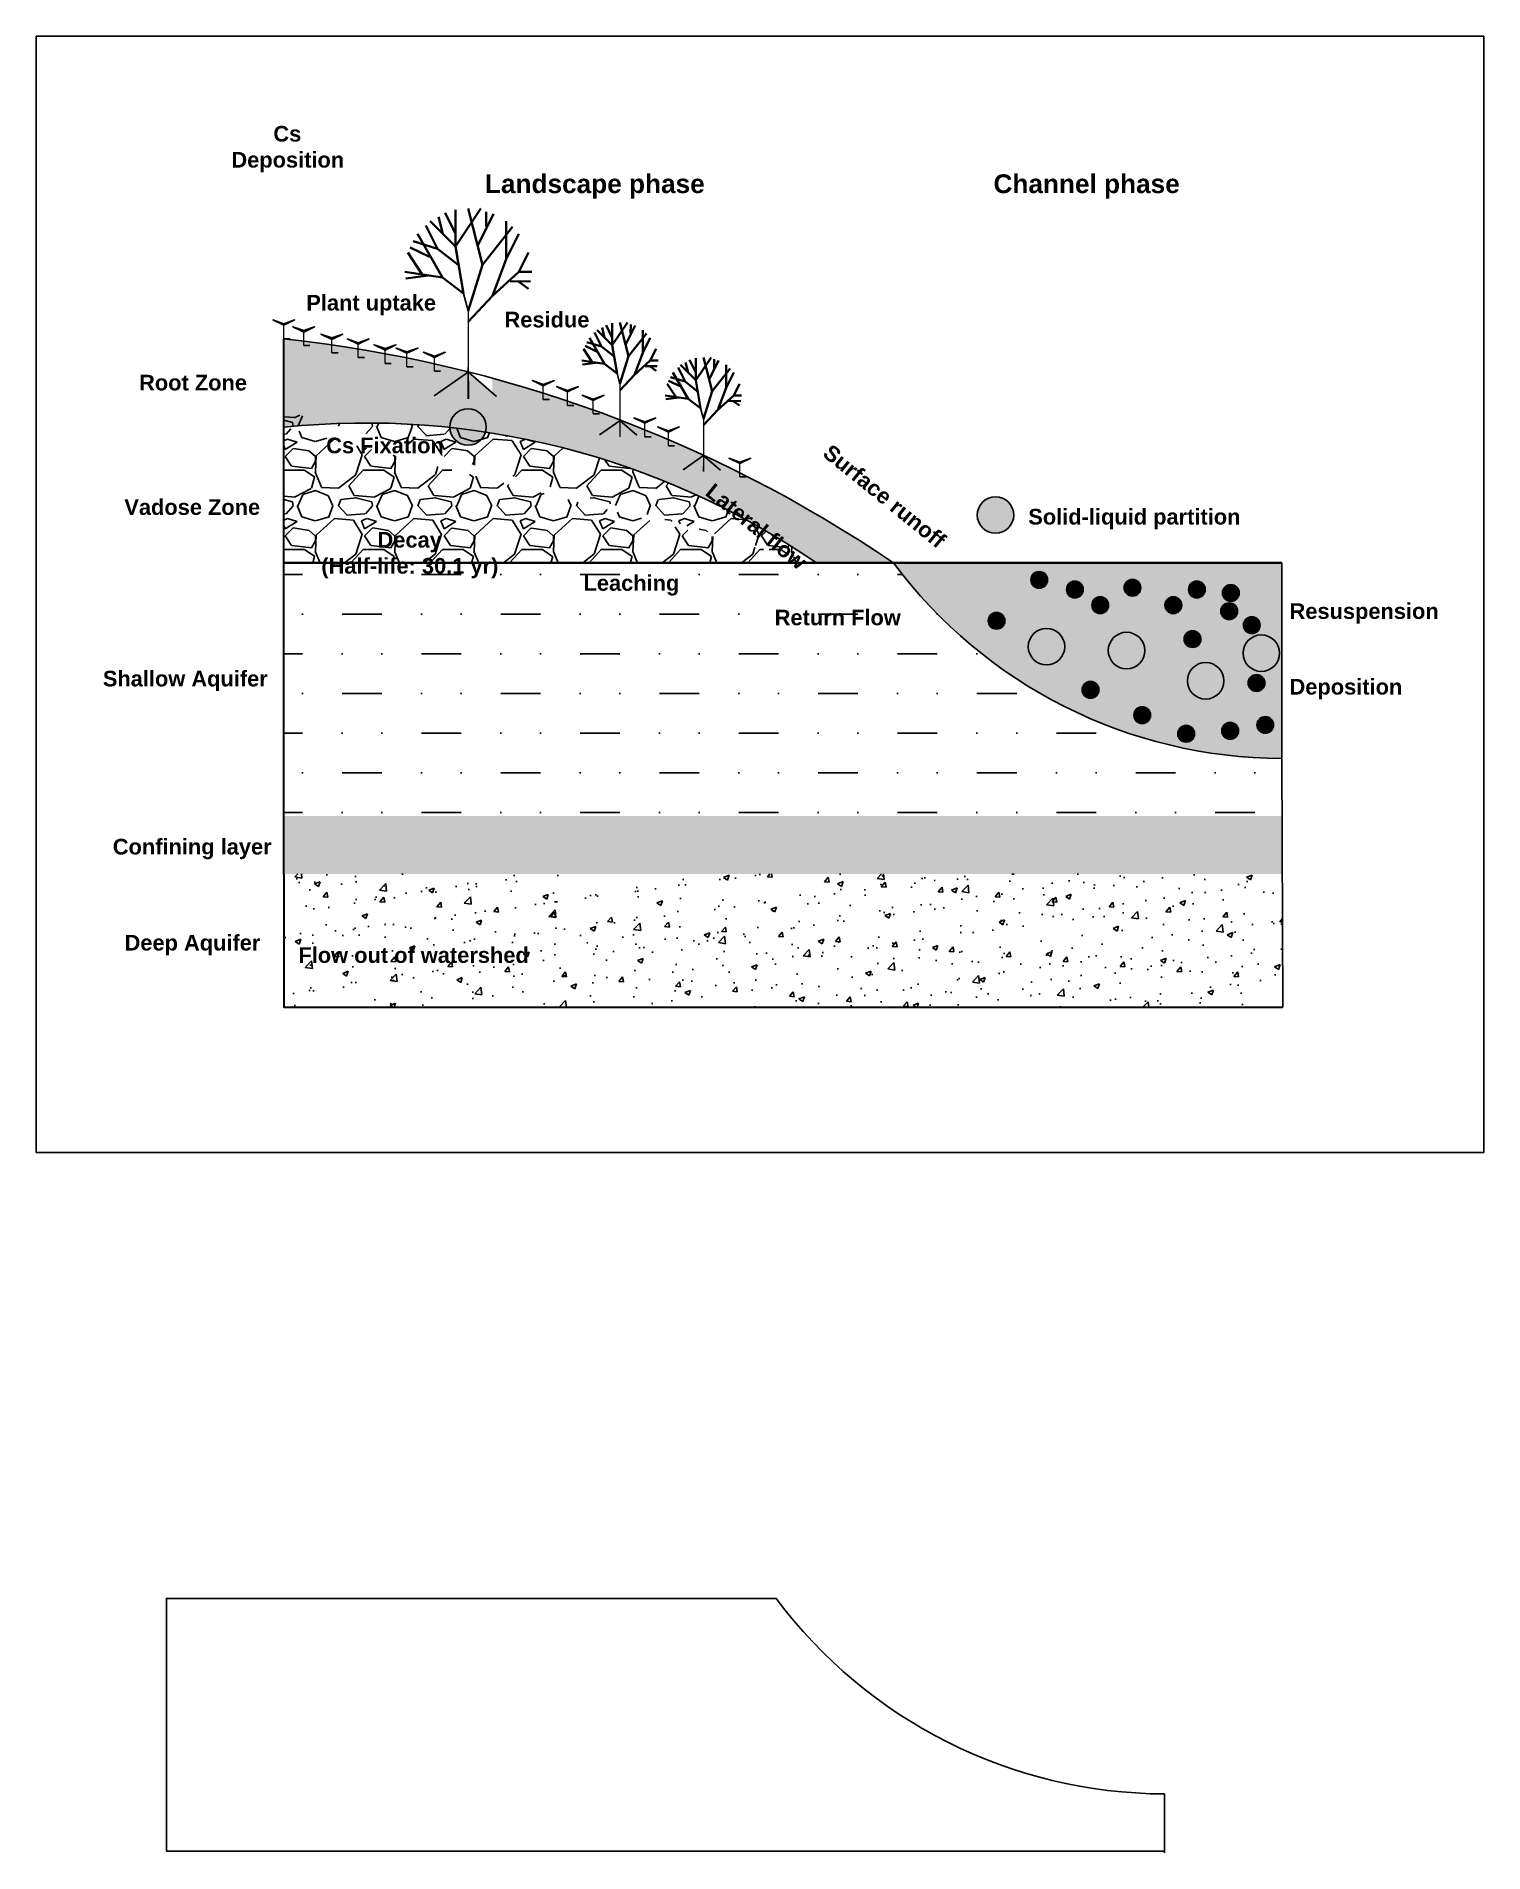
# Model space of a CAD drawing. Header units: millimetres. Extents: x 108 to 339, y -63 to 228.
import ezdxf

# ---------------------------------------------------------------- set-up
doc = ezdxf.new("R2010")
doc.units = ezdxf.units.MM
doc.layers.add('SB-BZ', color=7, linetype='Continuous', lineweight=20)
doc.layers.add('SB-TC', color=4, linetype='Continuous', lineweight=20)
doc.layers.add('TREE', color=3, linetype='Continuous')
doc.styles.get("Standard").update_dxf_attribs({"font": 'arial.ttf'})

# ---------------------------------------------------------------- blocks, each defined once
blk = doc.blocks.new('A$C5B940E4B')
at = {"color": 13}
blk.add_lwpolyline([(3.81, 5.28), (3.81, 0)], dxfattribs=at)
at = {"layer": 'TREE', "color": 3, "linetype": 'ByBlock', "lineweight": 35}
for p, q in [((2.03, 10.92), (2.28, 9.9)), ((3.05, 9.9), (2.42, 11.16)), ((3.05, 9.14), (4.57, 11.42)), ((3.05, 9.14), (3.05, 11.35)), ((4.67, 8.04), (3.81, 11.42)), ((4.38, 9.2), (5.33, 11.11)), ((4.89, 11.23), (4.88, 10.35)), ((2.27, 7.28), (0.76, 9.9)), ((1.97, 9.01), (1.27, 10.41)), ((3.05, 9.14), (1.52, 10.66)), ((4.67, 8.04), (6.47, 10.32)), ((6.09, 8.38), (6.09, 10.66)), ((6.09, 8.38), (6.85, 9.9)), ((1.04, 7.47), (0.18, 8.78)), ((1.48, 8.53), (0.32, 9.08)), ((1.97, 9.01), (0.51, 9.46)), ((3.2, 8.05), (1.97, 9.01)), ((6.85, 7.62), (7.43, 8.78)), ((3.81, 5.28), (4.67, 8.04)), ((2.27, 7.28), (0, 7.62)), ((1.4, 7.4), (0.06, 7.23)), ((6.33, 7.07), (7.55, 7.04)), ((6.85, 7.62), (7.62, 7.62)), ((6.85, 7.02), (7.43, 6.6))]:
    blk.add_line(p, q, dxfattribs=at)
at = {"layer": 'TREE', "linetype": 'ByBlock', "lineweight": 35}
for p, q in [((3.52, 6.33), (3.05, 9.14)), ((5.26, 6.18), (6.09, 8.38)), ((3.52, 6.33), (2.27, 7.28)), ((5.26, 6.18), (6.85, 7.62)), ((3.81, 4.63), (5.26, 6.18))]:
    blk.add_line(p, q, dxfattribs=at)
at = {"layer": 'TREE', "linetype": 'ByBlock'}
blk.add_line((3.81, 5.28), (3.52, 6.33), dxfattribs=at)
at = {"layer": 'TREE', "color": 13, "linetype": 'ByBlock'}
blk.add_lwpolyline([(3.81, 0, 0.127, 0.0317, 0), (3.81, 5.28, 0.0317, 0.0317, 0)], format="xyseb", dxfattribs=at)

msp = doc.modelspace()

# ---------------------------------------------------------------- hatches: boundary and pattern name
h = msp.add_hatch()
h.set_pattern_fill('AR-SAND', color=17, scale=0.05, style=0)
h.paths.add_polyline_path([(176.87, 173.92, 0.034898), (147.42, 179.2), (147.42, 165.04, -0.178362), (232.64, 143.34), (244.97, 143.34, 0.082865), (180.8, 172.89), (180.8, 170.54)])
h = msp.add_hatch()
h.set_pattern_fill('GRAVEL', color=17, scale=0.5, style=0)
h.set_pattern_definition([(228.0128, (9.144, 12.7), (-101.6000863, -114.3001404), [1.7086, -169.1525]), (184.9697, (8.001, 11.43), (152.4002465, 12.6999104), [2.93202, -290.27]), (132.5104, (5.08, 11.176), (126.9999076, -139.7001365), [2.0674, -204.6735]), (267.2737, (0.127, 8.001), (12.6999449, 253.9999183), [2.67002, -264.332]), (292.8337, (0, 5.334), (-63.5001803, 152.4000867), [2.61817, -259.199]), (357.2737, (1.016, 2.921), (-253.9999183, 12.6999449), [2.67002, -264.332]), (37.6942, (3.683, 2.794), (-165.1001043, -126.9998868), [3.53097, -349.5655]), (72.2553, (6.477, 4.953), (88.9001778, 279.400081), [3.3336, -330.0265]), (121.4296, (7.493, 8.128), (-101.6000262, 165.0998058), [2.67907, -265.2275]), (175.2364, (6.096, 10.414), (139.6998903, -12.699881), [3.05857, -149.8695]), (222.3974, (3.048, 10.668), (-152.4000046, -139.69981825), [3.9554, -391.584]), (138.8141, (12.7, 7.874), (-88.8999434, 76.199883), [1.35003, -133.653]), (171.4692, (11.684, 8.763), (165.099748, -25.400064), [2.5684, -254.273]), (225, (9.144, 9.144), (-3e-15, -12.7), [1.79604, -16.16445]), (203.1986, (8.255, 10.668), (63.500214, 25.400111), [0.9672, -95.753]), (291.8014, (7.366, 10.287), (-12.700009, 38.100025), [1.36783, -67.024]), (30.9638, (7.874, 9.017), (38.09996, 25.40002), [2.2216, -71.8315]), (161.5651, (9.779, 10.16), (25.40001, -12.69998), [1.60644, -38.5545]), (16.3895, (0, 10.287), (127.00007, 38.0999207), [2.25044, -222.794]), (70.3462, (2.159, 10.922), (-50.7998584, -139.6998024), [1.888, -186.911]), (293.1986, (9.779, 12.7), (-25.400111, 63.500214), [1.9344, -94.786]), (343.6105, (10.541, 10.922), (-127.00007, 38.0999207), [2.25044, -222.794]), (339.444, (0, 2.413), (-63.500079, 25.399969), [2.17017, -106.3385]), (294.7751, (2.032, 1.651), (-63.499852, 139.699935), [1.81836, -180.018]), (66.8014, (9.906, 0), (25.400111, 63.500214), [1.9344, -94.786]), (17.354, (10.668, 1.778), (-165.100009, -50.7999234), [2.1289, -210.762]), (69.444, (3.683, 0), (-25.399969, -63.500079), [1.0851, -107.424]), (101.3099, (9.144, 0), (-12.699937, 50.799837), [0.64758, -64.11]), (165.9638, (9.017, 0.635), (38.100027, -12.699978), [2.61817, -49.74525]), (186.009, (6.477, 1.27), (126.9998127, 12.6999703), [2.42633, -240.207]), (303.6901, (7.874, 7.874), (-12.700004, 25.399975), [1.8316, -43.9589]), (353.1572, (8.89, 6.35), (215.9000893, -25.4001138), [3.19779, -316.58]), (60.9454, (12.065, 5.969), (-50.799882, -88.899788), [1.30754, -129.447]), (90, (12.7, 7.112), (-12.7, 12.7), [0.762, -11.938]), (120.2564, (6.223, 1.651), (50.7998923, -88.8999552), [1.76433, -174.6695]), (48.0128, (5.334, 3.175), (101.6000863, 114.3001404), [3.4172, -167.444]), (0, (7.62, 5.715), (12.7, 12.7), [3.302, -9.398]), (325.3048, (10.922, 5.715), (-126.99978, 88.9000085), [2.00805, -198.7965]), (254.0546, (12.573, 4.572), (-12.700032, -50.800121), [1.84915, -90.6085]), (207.646, (12.065, 2.794), (-241.2999152, -127.0000799), [3.01072, -298.0625]), (175.4261, (9.398, 1.397), (-165.100038, 12.6999386), [3.18514, -315.329]), (175.4261, (9.398, 1.397), (-165.100038, 12.6999386), [3.18514, -315.329])])
edge = h.paths.add_edge_path()
edge.add_line((147.42, 143.34), (147.42, 167.72))
edge.add_arc((160.59, 38.54), 127.18, 55.491, 95.9297)
edge.add_line((147.42, 143.34), (232.64, 143.34))
h = msp.add_hatch(color=5)
edge = h.paths.add_edge_path()
edge.add_arc((176.91, 165.07), 2.92, 0, 360)
h = msp.add_hatch(color=5)
edge = h.paths.add_edge_path()
edge.add_arc((261.3, 150.99), 2.92, 0, 360)
h = msp.add_hatch()
h.set_pattern_fill('MUDST', color=125, style=0)
h.set_pattern_definition([(0, (-173.4684, -347.456), (12.7, 6.35), [6.35, -6.35, 0, -6.35, 0, -6.35])])
h.paths.add_polyline_path([(147.42, 143.34), (147.42, 102.92), (307.14, 102.92), (307.1, 112.06, -0.235909), (244.97, 143.34)])
h = msp.add_hatch(color=4)
edge = h.paths.add_edge_path()
edge.add_line((307.1, 112.06), (307.1, 143.34))
edge.add_line((307.1, 143.34), (244.97, 143.34))
edge.add_arc((307.34, 189.87), 77.81, 216.726, 269.8216)
h = msp.add_hatch(color=5)
edge = h.paths.add_edge_path()
edge.add_arc((268.3, 140.62), 1.34, 0, 360)
h = msp.add_hatch(color=5)
edge = h.paths.add_edge_path()
edge.add_arc((274.01, 139.09), 1.34, 0, 360)
h = msp.add_hatch(color=5)
edge = h.paths.add_edge_path()
edge.add_arc((283.21, 139.37), 1.34, 0, 360)
h = msp.add_hatch(color=5)
edge = h.paths.add_edge_path()
edge.add_arc((293.53, 139.09), 1.34, 0, 360)
h = msp.add_hatch(color=5)
edge = h.paths.add_edge_path()
edge.add_arc((298.96, 138.53), 1.34, 0, 360)
h = msp.add_hatch(color=5)
edge = h.paths.add_edge_path()
edge.add_arc((278.06, 136.58), 1.34, 0, 360)
h = msp.add_hatch(color=5)
edge = h.paths.add_edge_path()
edge.add_arc((289.76, 136.58), 1.34, 0, 360)
h = msp.add_hatch(color=5)
edge = h.paths.add_edge_path()
edge.add_arc((298.69, 135.61), 1.34, 0, 360)
h = msp.add_hatch(color=5)
edge = h.paths.add_edge_path()
edge.add_arc((261.47, 134.08), 1.34, 0, 360)
h = msp.add_hatch(color=5)
edge = h.paths.add_edge_path()
edge.add_arc((302.31, 133.38), 1.34, 0, 360)
h = msp.add_hatch(color=5)
edge = h.paths.add_edge_path()
edge.add_arc((269.46, 129.94), 2.92, 0, 360)
h = msp.add_hatch(color=5)
edge = h.paths.add_edge_path()
edge.add_arc((282.27, 129.32), 2.92, 0, 360)
h = msp.add_hatch(color=5)
edge = h.paths.add_edge_path()
edge.add_arc((292.83, 131.15), 1.34, 0, 360)
h = msp.add_hatch(color=5)
edge = h.paths.add_edge_path()
edge.add_arc((303.83, 128.9), 2.92, 0, 360)
h = msp.add_hatch(color=5)
edge = h.paths.add_edge_path()
edge.add_arc((294.93, 124.48), 2.92, 0, 360)
h = msp.add_hatch(color=5)
edge = h.paths.add_edge_path()
edge.add_arc((303.07, 124.13), 1.34, 0, 360)
h = msp.add_hatch(color=5)
edge = h.paths.add_edge_path()
edge.add_arc((276.5, 123.04), 1.34, 0, 360)
h = msp.add_hatch(color=5)
edge = h.paths.add_edge_path()
edge.add_arc((284.78, 118.98), 1.34, 0, 360)
h = msp.add_hatch(color=5)
edge = h.paths.add_edge_path()
edge.add_arc((291.81, 116.01), 1.34, 0, 360)
h = msp.add_hatch(color=5)
edge = h.paths.add_edge_path()
edge.add_arc((298.85, 116.48), 1.34, 0, 360)
h = msp.add_hatch(color=5)
edge = h.paths.add_edge_path()
edge.add_arc((304.47, 117.42), 1.34, 0, 360)
h = msp.add_hatch()
h.set_pattern_fill('AR-CONC', color=177, scale=0.01, style=0)
h.set_pattern_definition([(50, (0, 0), (1.821847, -0.159391), [0.1905, -2.0955]), (355, (0, 0), (-0.352428, 1.910566), [0.1524, -1.6764]), (100.451, (0.1518, -0.0133), (1.469425, 1.751167), [0.1619, -1.7809]), (46.1842, (0, 0.508), (2.71079, -0.420423), [0.28575, -3.14325]), (96.6356, (0.226, 0.473), (2.374042, 2.474256), [0.24285, -2.67135]), (351.184, (0, 0.508), (2.374046, 2.47425), [0.2286, -2.5146]), (21, (0.254, 0.381), (1.516149, -1.022655), [0.1905, -2.0955]), (326, (0.254, 0.381), (0.61802, 1.84188), [0.1524, -1.6764]), (71.4514, (0.3803, 0.2958), (2.134165, 0.819229), [0.1619, -1.7809]), (37.5, (0, 0), (0.030886, 0.8455504), [0, -1.65608, 0, -1.7018, 0, -1.68275]), (7.5, (0, 0), (0.6681966, 1.0018057), [0, -0.97028, 0, -1.61798, 0, -0.64135]), (327.5, (-0.5664, 0), (1.355906, -0.0572874), [0, -0.635, 0, -1.9812, 0, -2.6289]), (317.5, (-0.8204, 0), (1.481292, 0.254265), [0, -0.8255, 0, -1.31572, 0, -1.8669])])
h.paths.add_polyline_path([(147.42, 93.57), (307.06, 93.57), (307.06, 102.88), (147.42, 102.88)])
h = msp.add_hatch()
h.set_pattern_fill('AR-CONC', color=169, scale=0.05, style=0)
h.paths.add_polyline_path([(147.42, 72.27), (307.22, 72.27), (307.22, 93.59), (147.42, 93.59)])
at = {"layer": 'SB-TC'}
h = msp.add_hatch(color=3, dxfattribs=at)
h.paths.add_polyline_path([(145.67, 182.2), (147.42, 181.35), (147.42, 181.58)])
h.paths.add_polyline_path([(147.42, 181.58), (147.42, 181.35), (149.16, 182.2)])
h = msp.add_hatch(color=3, dxfattribs=at)
h.paths.add_polyline_path([(148.86, 181.12), (150.61, 180.27), (150.61, 180.5)])
h.paths.add_polyline_path([(150.61, 180.5), (150.61, 180.27), (152.35, 181.12)])
h = msp.add_hatch(color=3, dxfattribs=at)
h.paths.add_polyline_path([(153.37, 179.94), (155.12, 179.1), (155.12, 179.32)])
h.paths.add_polyline_path([(155.12, 179.32), (155.12, 179.1), (156.86, 179.94)])
h = msp.add_hatch(color=3, dxfattribs=at)
h.paths.add_polyline_path([(157.58, 179.17), (159.33, 178.32), (159.33, 178.55)])
h.paths.add_polyline_path([(159.33, 178.55), (159.33, 178.32), (161.07, 179.17)])
h = msp.add_hatch(color=3, dxfattribs=at)
h.paths.add_polyline_path([(161.87, 178.23), (163.62, 177.38), (163.62, 177.61)])
h.paths.add_polyline_path([(163.62, 177.61), (163.62, 177.38), (165.36, 178.23)])
h = msp.add_hatch(color=3, dxfattribs=at)
h.paths.add_polyline_path([(165.39, 177.71), (167.13, 176.87), (167.13, 177.09)])
h.paths.add_polyline_path([(167.13, 177.09), (167.13, 176.87), (168.88, 177.71)])
h = msp.add_hatch(color=3, dxfattribs=at)
h.paths.add_polyline_path([(169.77, 177.03), (171.51, 176.18), (171.51, 176.41)])
h.paths.add_polyline_path([(171.51, 176.41), (171.51, 176.18), (173.25, 177.03)])
h = msp.add_hatch(color=3, dxfattribs=at)
h.paths.add_polyline_path([(187.2, 172.5), (188.95, 171.65), (188.95, 171.88)])
h.paths.add_polyline_path([(188.95, 171.88), (188.95, 171.65), (190.69, 172.5)])
h = msp.add_hatch(color=3, dxfattribs=at)
h.paths.add_polyline_path([(191.08, 171.53), (192.82, 170.69), (192.82, 170.91)])
h.paths.add_polyline_path([(192.82, 170.91), (192.82, 170.69), (194.57, 171.53)])
h = msp.add_hatch(color=3, dxfattribs=at)
h.paths.add_polyline_path([(195.19, 170.16), (196.94, 169.31), (196.94, 169.54)])
h.paths.add_polyline_path([(196.94, 169.54), (196.94, 169.31), (198.68, 170.16)])

# ---------------------------------------------------------------- linework, layer by layer
at = {"color": 3}
for p, q in [((148.42, 179.2), (147.42, 179.2)), ((151.61, 178.12), (150.61, 178.12)), ((156.12, 176.94), (155.12, 176.94)), ((160.33, 176.17), (159.33, 176.17)), ((164.62, 175.22), (163.62, 175.22)), ((168.13, 174.71), (167.13, 174.71)), ((172.51, 174.02), (171.51, 174.02)), ((189.95, 169.5), (188.95, 169.5)), ((193.82, 168.53), (192.82, 168.53)), ((197.94, 167.16), (196.94, 167.16)), ((206.19, 163.52), (205.19, 163.52)), ((209.96, 162.09), (208.96, 162.09)), ((221.4, 157.09), (220.4, 157.09))]:
    msp.add_line(p, q, dxfattribs=at)
msp.add_lwpolyline([(107.82, 227.57), (339.42, 227.57), (339.42, 49.05), (107.82, 49.05)], close=True)
at = {"color": 1}
msp.add_lwpolyline([(157.67, 209.43, 0, 0, 0), (157.67, 197.71, 1.6, 0, 0), (157.67, 190.52, 0, 0, 0)], format="xyseb", dxfattribs=at)
at = {"color": 173}
for points in [[(173.06, 167.53, 0, 0, 0), (173.06, 179.25, 1.6, 0, 0), (173.06, 186.45, 0, 0, 0)], [(182.21, 186.65, 0, 0, 0), (182.21, 174.94, 1.6, 0, 0), (182.21, 167.74, 0, 0, 0)], [(173.41, 165.07, 0, 0, 0), (161.69, 165.07, 1.6, 0, 0), (154.49, 165.07, 0, 0, 0)], [(173.41, 165.07, 0, 0, 0), (173.41, 153.36, 1.6, 0, 0), (173.41, 146.16, 0, 0, 0)], [(232.35, 157.32, 0, 0, 0), (241.54, 150.06, 1.6, 0, 0), (247.19, 145.6, 0, 0, 0)], [(221, 154.36, 0, 0, 0), (230.65, 147.72, 1.6, 0, 0), (236.58, 143.64, 0, 0, 0)], [(193.01, 151.82, 0, 0, 0), (193.01, 140.1, 1.6, 0, 0), (193.01, 132.9, 0, 0, 0)], [(303.83, 128.9, 0, 0, 0), (303.83, 140.62, 1.6, 0, 0), (303.83, 147.81, 0, 0, 0)], [(224.45, 138.83, 0, 0, 0), (236.16, 138.83, 1.6, 0, 0), (243.36, 138.83, 0, 0, 0)], [(303.83, 128.9, 0, 0, 0), (303.83, 117.19, 1.6, 0, 0), (303.83, 109.99, 0, 0, 0)], [(168.55, 84.52, 0, 0, 0), (156.83, 84.52, 1.6, 0, 0), (149.64, 84.52, 0, 0, 0)]]:
    msp.add_lwpolyline(points, format="xyseb", dxfattribs=at)
at = {"color": 3}
for points in [[(147.42, 181.58), (145.67, 182.2), (147.42, 181.35)], [(147.42, 181.58), (149.16, 182.2), (147.42, 181.35)], [(150.61, 180.5), (148.86, 181.12), (150.61, 180.27)], [(150.61, 180.5), (152.35, 181.12), (150.61, 180.27)], [(155.12, 179.32), (153.37, 179.94), (155.12, 179.1)], [(155.12, 179.32), (156.86, 179.94), (155.12, 179.1)], [(159.33, 178.55), (157.58, 179.17), (159.33, 178.32)], [(159.33, 178.55), (161.07, 179.17), (159.33, 178.32)], [(163.62, 177.61), (161.87, 178.23), (163.62, 177.38)], [(163.62, 177.61), (165.36, 178.23), (163.62, 177.38)], [(167.13, 177.09), (165.39, 177.71), (167.13, 176.87)], [(167.13, 177.09), (168.88, 177.71), (167.13, 176.87)], [(171.51, 176.41), (169.77, 177.03), (171.51, 176.18)], [(171.51, 176.41), (173.25, 177.03), (171.51, 176.18)], [(188.95, 171.88), (187.2, 172.5), (188.95, 171.65)], [(188.95, 171.88), (190.69, 172.5), (188.95, 171.65)], [(192.82, 170.91), (191.08, 171.53), (192.82, 170.69)], [(192.82, 170.91), (194.57, 171.53), (192.82, 170.69)], [(196.94, 169.54), (195.19, 170.16), (196.94, 169.31)], [(196.94, 169.54), (198.68, 170.16), (196.94, 169.31)], [(205.19, 165.9), (203.45, 166.52), (205.19, 165.68)], [(205.19, 165.9), (206.94, 166.52), (205.19, 165.68)], [(208.96, 164.47), (207.22, 165.1), (208.96, 164.25)], [(208.96, 164.47), (210.7, 165.1), (208.96, 164.25)], [(220.4, 159.47), (218.65, 160.09), (220.4, 159.25)], [(220.4, 159.47), (222.14, 160.09), (220.4, 159.25)]]:
    msp.add_lwpolyline(points, dxfattribs=at)
at = {"color": 0, "lineweight": 30}
for points in [[(147.42, 143.34), (147.42, 179.2)], [(147.42, 143.34), (147.42, 167.72)], [(147.42, 93.57), (147.42, 143.34), (244.97, 143.34)], [(147.42, 93.57), (147.42, 72.27), (307.28, 72.27)]]:
    msp.add_lwpolyline(points, dxfattribs=at)
at = {"color": 13}
for points in [[(176.96, 173.89), (171.5, 170.08)], [(176.9, 173.89), (181.47, 169.96)], [(201.22, 166.12), (197.94, 163.83)], [(201.18, 166.12), (203.93, 163.76)], [(214.58, 160.53), (211.3, 158.24)], [(214.54, 160.53), (217.29, 158.17)], [(264.3, 93.57), (263.94, 93.57)]]:
    msp.add_lwpolyline(points, dxfattribs=at)
at = {"color": 17}
msp.add_lwpolyline([(232.64, 143.34, 0.178301), (147.45, 165.04)], format="xyb", dxfattribs=at)
at = {"color": 19}
msp.add_lwpolyline([(232.64, 143.34, 0.178301), (147.45, 165.04)], format="xyb", dxfattribs=at)
at = {"color": 5, "lineweight": 35}
for points in [[(147.42, 143.34), (307.1, 143.34)], [(147.42, 143.34), (232.64, 143.34)]]:
    msp.add_lwpolyline(points, dxfattribs=at)
at = {"color": 4}
msp.add_lwpolyline([(307.1, 112.06), (307.1, 143.34), (244.97, 143.34, 0.235909)], format="xyb", close=True, dxfattribs=at)
at = {"color": 0}
msp.add_lwpolyline([(307.28, 72.27), (307.1, 112.06)], dxfattribs=at)
at = {"color": 19}
msp.add_lwpolyline([(147.42, 93.57), (147.42, 72.27)], dxfattribs=at)
at = {"color": 13}
msp.add_lwpolyline([(288.33, -53.57), (288.37, -62.97), (288.37, -62.71), (128.65, -62.71), (128.65, -22.29), (226.21, -22.29, 0.235909)], format="xyb", close=True, dxfattribs=at)
at = {"color": 5}
for centre, radius in [((176.91, 165.07), 2.92), ((261.3, 150.99), 2.92), ((268.3, 140.62), 1.34), ((274.01, 139.09), 1.34), ((283.21, 139.37), 1.34), ((293.53, 139.09), 1.34), ((298.96, 138.53), 1.34), ((278.06, 136.58), 1.34), ((289.76, 136.58), 1.34), ((298.69, 135.61), 1.34), ((261.47, 134.08), 1.34), ((302.31, 133.38), 1.34), ((269.46, 129.94), 2.92), ((282.27, 129.32), 2.92), ((292.83, 131.15), 1.34), ((303.83, 128.9), 2.92), ((294.93, 124.48), 2.92), ((303.07, 124.13), 1.34), ((276.5, 123.04), 1.34), ((284.78, 118.98), 1.34), ((291.81, 116.01), 1.34), ((298.85, 116.48), 1.34), ((304.47, 117.42), 1.34)]:
    msp.add_circle(centre, radius, dxfattribs=at)
at = {"color": 19}
msp.add_arc((124.37, -34.17), 214.61, 55.807, 83.8336, dxfattribs=at)
at = {"layer": 'SB-BZ', "color": 3}
for p, q in [((147.42, 179.2), (147.42, 181.58)), ((150.61, 178.12), (150.61, 180.5)), ((155.12, 176.94), (155.12, 179.32)), ((159.33, 176.17), (159.33, 178.55)), ((163.62, 175.22), (163.62, 177.61)), ((167.13, 174.71), (167.13, 177.09)), ((171.51, 174.02), (171.51, 176.41)), ((188.95, 169.5), (188.95, 171.88)), ((192.82, 168.53), (192.82, 170.91)), ((196.94, 167.16), (196.94, 169.54)), ((205.19, 163.52), (205.19, 165.9)), ((208.96, 162.09), (208.96, 164.47)), ((220.4, 157.09), (220.4, 159.47))]:
    msp.add_line(p, q, dxfattribs=at)

# ---------------------------------------------------------------- block references
for p, xscale, yscale, zscale in [((166.78, 169.57), 2.666666666666666, 2.666666666666666, 2.666666666666666), ((195.11, 163.52), 1.599999999999999, 1.599999999999999, 1.599999999999999), ((208.47, 157.94), 1.599999999999999, 1.599999999999999, 1.599999999999999)]:
    msp.add_blockref('A$C5B940E4B', p, dxfattribs=dict(at, xscale=xscale, yscale=yscale, zscale=zscale))

# ---------------------------------------------------------------- texts
at = {"attachment_point": 1}
for s, width, insert, char_height in [('\\pi0.18261;{\\fArial|b1|i0|c0|p34;Cs\\P\\pi-6.5304;Deposition}', 4.4955, (145.57, 213.24), 2.5), ('{\\fArial|b1|i0|c0|p34;Landscape phase}', 40.9568, (179.61, 205.49), 3), ('{\\fArial|b1|i0|c0|p34;Channel phase}', 40.9568, (260.98, 205.49), 3), ('{\\fArial|b1|i0|c0|p34;Plant uptake}', 40.9568, (151.02, 186.21), 2.5), ('{\\fArial|b1|i0|c0|p34;Residue}', 40.9568, (182.74, 183.51), 2.5), ('\\pi12.039;{\\fArial|b1|i0|c0|p34;Root Zone}', 40.9568, (112.23, 173.43), 2.5), ('{\\fArial|b1|i0|c0|p34;Cs Fixation}', 40.9568, (154.21, 163.38), 2.5), ('\\pi9.6752;{\\fArial|b1|i0|c0|p34;Vadose Zone}', 40.9568, (112.23, 153.52), 2.5), ('{\\fArial|b1|i0|c0|p34;Solid-liquid partition}', 40.9568, (266.55, 151.98), 2.5), ('\\pi18.889;{\\fArial|b1|i0|c0|p34;Decay \\P\\pi9.894;(Half-life: 30.1 yr)}', 47.7603, (143.53, 148.29), 2.5), ('{\\fArial|b1|i0|c0|p34;Leaching}', 40.9568, (195.38, 141.38), 2.5), ('{\\fArial|b1|i0|c0|p34;Resuspension}', 40.9568, (308.35, 136.88), 2.5), ('{\\fArial|b1|i0|c0|p34;Return Flow}', 40.9568, (225.97, 135.86), 2.5), ('\\pi3.8652;{\\fArial|b1|i0|c0|p34;       Shallow Aquifer}', 40.9568, (107.81, 126.08), 2.5), ('{\\fArial|b1|i0|c0|p34;Deposition}', 40.9568, (308.35, 124.78), 2.5), ('\\pi7.8292;{\\fArial|b1|i0|c0|p34;Confining layer}', 40.9568, (112.23, 99.2), 2.5), ('\\pi9.7153;{\\fArial|b1|i0|c0|p34;Deep Aquifer}', 40.9568, (112.23, 83.84), 2.5), ('{\\fArial|b1|i0|c0|p34;Flow out of watershed}', 40.9568, (149.76, 81.86), 2.5)]:
    msp.add_mtext_dynamic_manual_height_columns(s, width=width, gutter_width=12.5, heights=[0], dxfattribs=dict(at, insert=insert, char_height=char_height))
at = {"char_height": 2.5, "attachment_point": 1, "rotation": 321.0221}
for s, insert in [('{\\fArial|b1|i0|c0|p34;Surface runoff}', (235.06, 162.48)), ('{\\fArial|b1|i0|c0|p34;Lateral flow}', (216.27, 156.25))]:
    msp.add_mtext_dynamic_manual_height_columns(s, width=40.9568, gutter_width=12.5, heights=[0], dxfattribs=dict(at, insert=insert))

doc.saveas('drawing.dxf')
